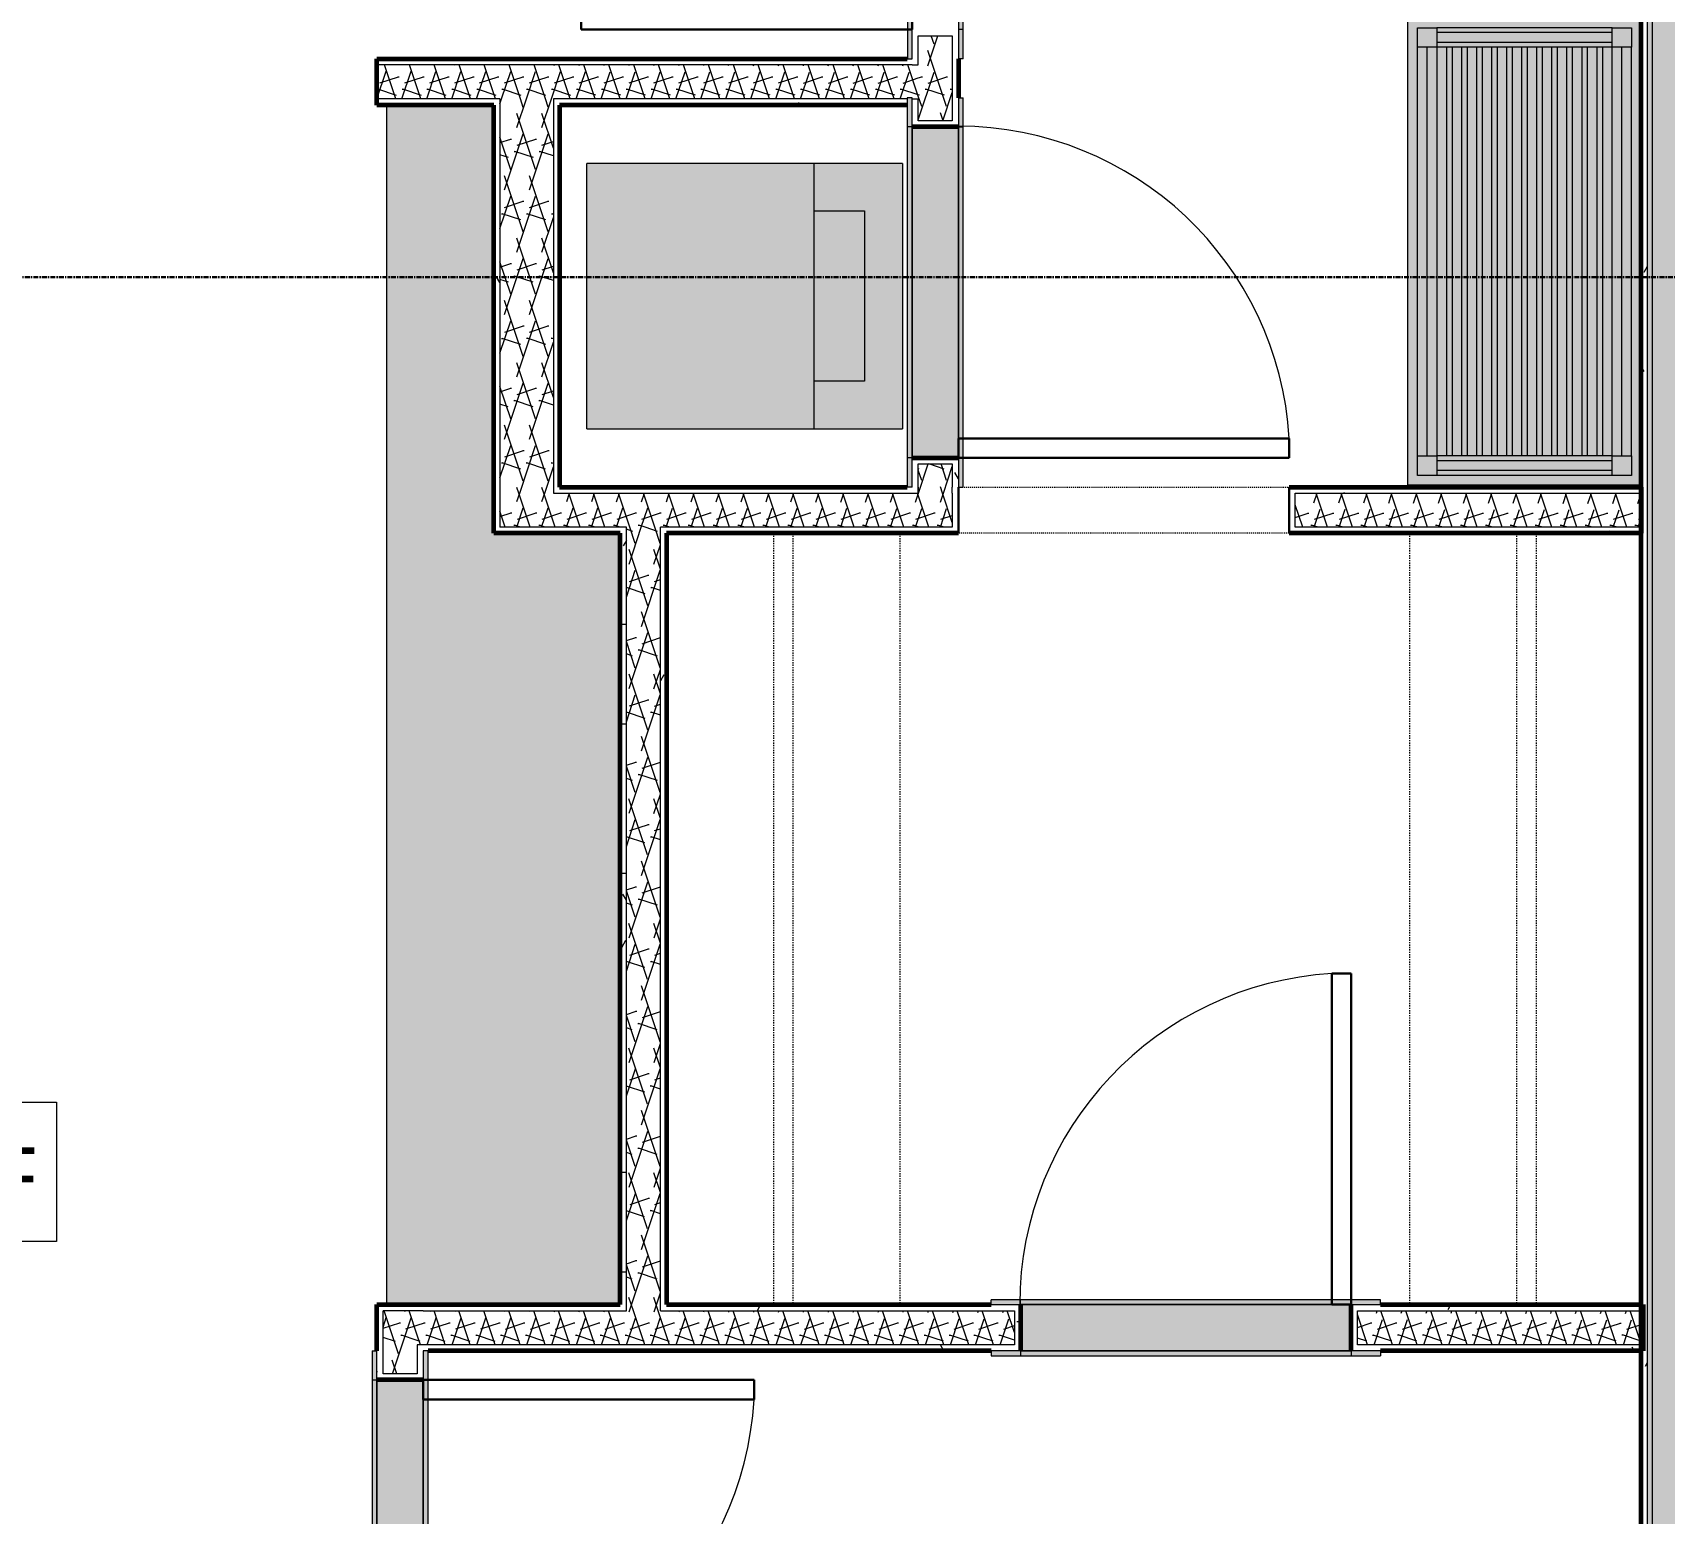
# Model space of a CAD drawing. Header units: inches. Extents: x -4110 to -1807, y 11006 to 12281.
# Drawn here: x -3086.1 to -2918.4, y 11408.2 to 11560.3 of the extents above; entities that cross this region are included whole.
import ezdxf

# ---------------------------------------------------------------- set-up
doc = ezdxf.new("R2010")
doc.units = ezdxf.units.IN
doc.header["$MEASUREMENT"] = 0
for name, pattern in [('Dash', [0.25, 0.125, -0.125]), ('Grid Line 1_2_', [0.875, 0.5, -0.125, 0.125, -0.125]), ('Overhead', [0.15625, 0.09375, -0.0625])]:
    doc.linetypes.add(name, pattern=pattern)
for name, color, linetype, lineweight in [('0-1', 7, 'Continuous', 5), ('0-2', 90, 'Continuous', 18), ('A-AREA-IDEN', 2, 'Continuous', 9), ('A-DETL-MEDM-1', 250, 'Continuous', 30), ('A-DETL-MEDM-2', 33, 'Overhead', 9), ('A-DOOR-1', 7, 'Continuous', 9), ('A-DOOR-2', 250, 'Continuous', 30), ('A-DOOR-FRAM-1', 31, 'Continuous', 18), ('A-DOOR-FRAM-2', 7, 'Continuous', 9), ('A-WALL', 113, 'Continuous', 18), ('A-WALL-1', 8, 'Continuous', 5), ('A-WALL-3', 50, 'Continuous', 60), ('A-WALL-4', 90, 'Continuous', 18), ('A-WALL-PATT-1', 7, 'Continuous', 9), ('A-WALL-PATT-2', 253, 'Continuous', 9), ('A-WALL-PATT-5', 111, 'Continuous', 9), ('I-WALL-4', 2, 'Continuous', 5), ('I-WALL-5', 2, 'Continuous', 60), ('P-SANR-FIXT-1', 55, 'Continuous', 9), ('P-SANR-FIXT-2', 7, 'Continuous', 9), ('Q-CASE-1', 130, 'Continuous', 9), ('Q-CASE-2', 127, 'Continuous', 9), ('Q-CASE-3', 7, 'Continuous', 9), ('Q-CASE-7', 254, 'Continuous', 9), ('Q-CASE-HDLN-1', 7, 'Dash', 9), ('S-GRID-1', 1, 'Grid Line 1_2_', 30)]:
    doc.layers.add(name, color=color, linetype=linetype, lineweight=lineweight)
doc.styles.add('Century Gothic', font='ufonts.com_century-gothic.ttf', dxfattribs={"height": 6})
pattern_1 = [(0, (0, 0), (20.48, 5.12), [0.845, -14.515, 0.845, -14.515, -81.92]), (0, (0, 0), (20.48, 5.12), [-30.72, 0.845, -29.875, 0.845, -14.515, -35.84]), (0, (0, 0), (20.48, 5.12), [-76.8, 0.845, -9.395, 0.845, -24.755]), (120, (7.68, 2.56), (-14.67405, 15.1762003), [0.845, -14.515, 0.845, -14.515, -81.92]), (120, (7.68, 2.56), (-14.67405, 15.1762003), [-30.72, 0.845, -29.875, 0.845, -14.515, -35.84]), (120, (7.68, 2.56), (-14.67405, 15.1762003), [-76.8, 0.845, -9.395, 0.845, -24.755]), (240, (10.24, 12.8), (-5.80595, -20.2962003), [0.845, -14.515, 0.845, -14.515, -81.92]), (240, (10.24, 12.8), (-5.80595, -20.2962003), [-30.72, 0.845, -29.875, 0.845, -14.515, -35.84]), (240, (10.24, 12.8), (-5.80595, -20.2962003), [-76.8, 0.845, -9.395, 0.845, -24.755])]
pattern_2 = [(161.57, (0.32, 0.32), (-2.560496185, -0.000537386), [0, -18.214, 2.022, 0]), (18.43, (-0.32, 0.32), (-2.560496185, 0.000537386), [0, -18.214, 2.022, 0]), (108.43, (0.32, 0.32), (1.27922091, -6.400876726), [6.07, -14.166]), (71.57, (-0.32, 0.32), (1.27922091, 6.400876726), [6.07, -14.166])]

# ---------------------------------------------------------------- blocks, each defined once
blk = doc.blocks.new('SWING - SINGLE - FLUSH - SWING - FLUSH - 2-10 x 6-8 - PRIVACY-3983846-ENLARGED RCP - 2ND FLOOR PLAN - EAST')
at = {"layer": 'A-DOOR-FRAM-1'}
for points in [[(-17.63, 2.38), (-17, 2.38), (-17, 2.88), (-20, 2.88), (-20, 2.38)], [(-17, 2.38), (17, 2.38), (17, 2.88), (-17, 2.88)], [(20, 2.38), (20, 2.88), (17, 2.88), (17, 2.38), (17.62, 2.38)], [(-17.63, -2.87), (-17, -2.87), (-17, -2.37), (-20, -2.37), (-20, -2.87)], [(-17, -2.87), (17, -2.87), (17, -2.37), (-17, -2.37)], [(17, -2.87), (20, -2.87), (20, -2.37), (17, -2.37)]]:
    blk.add_hatch(color=256, dxfattribs=at).paths.add_polyline_path(points, flags=0)
at = {"layer": 'A-DOOR-1'}
blk.add_arc((17, -2.37), 34.07, 180, 266.6343, dxfattribs=at)
at = {"layer": 'A-DOOR-2'}
for p, q in [((15, -2.37), (15, -36.38)), ((17, -2.37), (15, -2.37)), ((17, -2.37), (17, -36.38)), ((17, -36.38), (15, -36.38))]:
    blk.add_line(p, q, dxfattribs=at)
at = {"layer": 'A-DOOR-FRAM-2'}
for p, q in [((-17, 2.88), (-20, 2.88)), ((-20, 2.88), (-20, 2.38)), ((-20, 2.38), (-17, 2.38)), ((17, 2.88), (-17, 2.88)), ((-17, 2.88), (-17, 2.38)), ((-17, 2.38), (17, 2.38)), ((20, 2.88), (17, 2.88)), ((17, 2.88), (17, 2.38)), ((17, 2.38), (20, 2.38)), ((20, 2.88), (20, 2.38)), ((-17, -2.37), (-20, -2.37)), ((-20, -2.87), (-20, -2.37)), ((-20, -2.87), (-17, -2.87)), ((17, -2.37), (-17, -2.37)), ((-17, -2.87), (-17, -2.37)), ((-17, -2.87), (17, -2.87)), ((20, -2.37), (17, -2.37)), ((17, -2.87), (17, -2.37)), ((17, -2.87), (20, -2.87)), ((20, -2.87), (20, -2.37))]:
    blk.add_line(p, q, dxfattribs=at)
blk = doc.blocks.new('OD_CW_Closet - OD_CW_Closet-3890321-ENLARGED RCP - 2ND FLOOR PLAN - EAST')
at = {"layer": 'Q-CASE-HDLN-1'}
for p, q in [((0.74, 13), (79.99, 13)), ((0.74, 11), (79.99, 11)), ((0.74, 0), (79.99, 0))]:
    blk.add_line(p, q, dxfattribs=at)
blk = doc.blocks.new('SWING - SINGLE - FLUSH - SWING - FLUSH - 2-10 x 6-8 - PRIVACY-3983844-ENLARGED RCP - 2ND FLOOR PLAN - EAST')
at = {"layer": 'A-DOOR-FRAM-1'}
for points in [[(-17.63, 2.37), (-17, 2.37), (-17, 2.87), (-20, 2.87), (-20, 2.37)], [(-17, 2.37), (17, 2.37), (17, 2.87), (-17, 2.87)], [(20, 2.37), (20, 2.87), (17, 2.87), (17, 2.37), (18.19, 2.37)], [(-17, -2.88), (-17, -2.38), (-20, -2.38), (-20, -2.88), (-17.63, -2.88)], [(-17, -2.88), (17, -2.88), (17, -2.38), (-17, -2.38)], [(20, -2.88), (20, -2.38), (17, -2.38), (17, -2.88), (18.19, -2.88)]]:
    blk.add_hatch(color=256, dxfattribs=at).paths.add_polyline_path(points, flags=0)
at = {"layer": 'A-DOOR-1'}
blk.add_arc((17, 2.37), 34.07, 93.3657, 180, dxfattribs=at)
at = {"layer": 'A-DOOR-2'}
for p, q in [((15, 2.37), (15, 36.38)), ((17, 36.38), (15, 36.38)), ((17, 2.37), (17, 36.38)), ((17, 2.37), (15, 2.37))]:
    blk.add_line(p, q, dxfattribs=at)
at = {"layer": 'A-DOOR-FRAM-2'}
for p, q in [((-17, 2.87), (-20, 2.87)), ((-20, 2.37), (-20, 2.87)), ((-20, 2.37), (-17, 2.37)), ((17, 2.87), (-17, 2.87)), ((-17, 2.37), (-17, 2.87)), ((-17, 2.37), (17, 2.37)), ((20, 2.87), (17, 2.87)), ((17, 2.37), (17, 2.87)), ((17, 2.37), (20, 2.37)), ((20, 2.37), (20, 2.87)), ((-17, -2.38), (-20, -2.38)), ((-20, -2.38), (-20, -2.88)), ((-20, -2.88), (-17, -2.88)), ((17, -2.38), (-17, -2.38)), ((-17, -2.38), (-17, -2.88)), ((-17, -2.88), (17, -2.88)), ((20, -2.38), (17, -2.38)), ((17, -2.38), (17, -2.88)), ((17, -2.88), (20, -2.88)), ((20, -2.38), (20, -2.88))]:
    blk.add_line(p, q, dxfattribs=at)
blk = doc.blocks.new('Stacked Washer and Dryer - 26_x25_ - Private-1352637-ENLARGED RCP - 2ND FLOOR PLAN - EAST')
at = {"layer": 'P-SANR-FIXT-1'}
blk.add_hatch(color=256, dxfattribs=at).paths.add_polyline_path([(32.44, -13.63), (32.44, 13.62), (0, 13.62), (0, -13.63), (12.4, -13.63)], flags=0)
at = {"layer": 'P-SANR-FIXT-2'}
for p, q in [((32.44, 13.62), (0, 13.62)), ((0, -13.63), (0, 13.62)), ((23.34, 13.62), (23.34, -13.63)), ((32.44, 13.62), (32.44, -13.63)), ((23.34, 8.75), (28.53, 8.75)), ((28.53, 8.75), (28.53, -8.75)), ((28.53, -8.75), (23.34, -8.75)), ((0, -13.63), (32.44, -13.63))]:
    blk.add_line(p, q, dxfattribs=at)
blk = doc.blocks.new('Door-Opening - CLEAR OPENING - 34_ x 80_-3928451-ENLARGED RCP - 2ND FLOOR PLAN - EAST')
at = {"layer": 'A-DETL-MEDM-1'}
for p, q in [((-17.32, -2.38), (-17.32, 2.37)), ((16.68, 2.37), (16.68, -2.38))]:
    blk.add_line(p, q, dxfattribs=at)
at = {"layer": 'A-DETL-MEDM-2'}
for p, q in [((-17.32, 2.37), (16.68, 2.37)), ((16.68, -2.38), (-17.32, -2.38))]:
    blk.add_line(p, q, dxfattribs=at)
blk = doc.blocks.new('Bath Vanity - Bath Vanity 48_-2551079-ENLARGED RCP - 2ND FLOOR PLAN - EAST')
at = {"layer": 'Q-CASE-1'}
h = blk.add_hatch(color=256, dxfattribs=at)
h.paths.add_polyline_path([(-22.26, 0), (-23.26, 0), (-23.26, -24), (24.74, -24), (24.74, 0), (-21.76, 0)], flags=0)
h.paths.add_polyline_path([(-20.76, -1), (23.74, -1), (23.74, -23), (-22.26, -23), (-22.26, -1), (-21.76, -1)], flags=0)
h.paths.add_polyline_path([(-4.94, -2), (-20.26, -2), (-20.26, -3), (21.74, -3), (21.74, -2), (-0.08, -2)], flags=0)
h.paths.add_polyline_path([(-20.26, -4), (-20.26, -4.55), (21.74, -4.55), (21.74, -4), (-4.94, -4)], flags=0)
h.paths.add_polyline_path([(16.06, -5.55), (-20.26, -5.55), (-20.26, -6.09), (21.74, -6.09), (21.74, -5.55)], flags=0)
h.paths.add_polyline_path([(-20.26, -7.09), (-20.26, -7.64), (21.74, -7.64), (21.74, -7.09), (-4.94, -7.09)], flags=0)
h.paths.add_polyline_path([(-0.08, -8.64), (-20.26, -8.64), (-20.26, -9.18), (21.74, -9.18), (21.74, -8.64), (9.66, -8.64)], flags=0)
h.paths.add_polyline_path([(11, -10.18), (-20.26, -10.18), (-20.26, -10.73), (21.74, -10.73), (21.74, -10.18), (12.75, -10.18)], flags=0)
h.paths.add_polyline_path([(-0.08, -11.73), (-20.26, -11.73), (-20.26, -12.27), (21.74, -12.27), (21.74, -11.73), (12.34, -11.73)], flags=0)
h.paths.add_polyline_path([(16.06, -13.27), (-20.26, -13.27), (-20.26, -13.82), (21.74, -13.82), (21.74, -13.27)], flags=0)
h.paths.add_polyline_path([(16.85, -14.82), (-20.26, -14.82), (-20.26, -15.36), (21.74, -15.36), (21.74, -14.82)], flags=0)
h.paths.add_polyline_path([(21.74, -16.36), (-20.26, -16.36), (-20.26, -16.91), (21.74, -16.91)], flags=0)
h.paths.add_polyline_path([(21.74, -17.91), (-20.26, -17.91), (-20.26, -18.45), (21.74, -18.45)], flags=0)
h.paths.add_polyline_path([(21.74, -19.45), (-20.26, -19.45), (-20.26, -20), (21.74, -20)], flags=0)
h.paths.add_polyline_path([(21.74, -21), (-20.26, -21), (-20.26, -22), (21.74, -22)], flags=0)
at = {"layer": 'Q-CASE-2'}
h = blk.add_hatch(color=256, dxfattribs=at)
h.paths.add_polyline_path([(-20.26, -1), (-22.26, -1), (-22.26, -3), (-20.26, -3)], flags=0)
h.paths.add_polyline_path([(22.24, -1), (21.74, -1), (21.74, -3), (23.74, -3), (23.74, -1), (23.24, -1)], flags=0)
h.paths.add_polyline_path([(-22.26, -21), (-22.26, -23), (-20.26, -23), (-20.26, -21), (-21.76, -21)], flags=0)
h.paths.add_polyline_path([(21.74, -21), (21.74, -23), (23.74, -23), (23.74, -21), (22.24, -21)], flags=0)
for points in [[(-0.08, -1), (-20.26, -1), (-20.26, -2), (21.74, -2), (21.74, -1), (3.03, -1)], [(-22.26, -3), (-22.26, -21), (-21.76, -21), (-21.76, -3)], [(-20.76, -3), (-21.76, -3), (-21.76, -21), (-20.76, -21), (-20.76, -4)], [(-20.76, -3), (-20.76, -21), (-20.26, -21), (-20.26, -3)], [(-0.08, -3), (-20.26, -3), (-20.26, -4), (21.74, -4), (21.74, -3), (4.76, -3)], [(22.24, -3), (21.74, -3), (21.74, -21), (22.24, -21), (22.24, -4)], [(23.24, -3), (22.24, -3), (22.24, -21), (23.24, -21), (23.24, -4)], [(23.24, -3), (23.24, -21), (23.74, -21), (23.74, -3)], [(-0.08, -4.55), (-20.26, -4.55), (-20.26, -5.55), (21.74, -5.55), (21.74, -4.55), (6.11, -4.55)], [(-0.08, -6.09), (-20.26, -6.09), (-20.26, -7.09), (21.74, -7.09), (21.74, -6.09), (7.45, -6.09)], [(8.79, -7.64), (-20.26, -7.64), (-20.26, -8.64), (21.74, -8.64), (21.74, -7.64), (10.51, -7.64)], [(-0.08, -9.18), (-20.26, -9.18), (-20.26, -10.18), (21.74, -10.18), (21.74, -9.18), (10.13, -9.18)], [(11.47, -10.73), (-20.26, -10.73), (-20.26, -11.73), (21.74, -11.73), (21.74, -10.73), (13.24, -10.73)], [(12.81, -12.27), (-20.26, -12.27), (-20.26, -13.27), (21.74, -13.27), (21.74, -12.27), (14.6, -12.27)], [(16.06, -13.82), (-20.26, -13.82), (-20.26, -14.82), (21.74, -14.82), (21.74, -13.82)], [(-0.08, -15.36), (-20.26, -15.36), (-20.26, -16.36), (21.74, -16.36), (21.74, -15.36), (15.5, -15.36)], [(16.84, -16.91), (-20.26, -16.91), (-20.26, -17.91), (21.74, -17.91), (21.74, -16.91), (18.7, -16.91)], [(18.18, -18.45), (-20.26, -18.45), (-20.26, -19.45), (21.74, -19.45), (21.74, -18.45), (20.06, -18.45)], [(21.42, -20), (-20.26, -20), (-20.26, -21), (21.74, -21), (21.74, -20)], [(21.74, -22), (-20.26, -22), (-20.26, -23), (21.74, -23), (21.74, -22.56)]]:
    blk.add_hatch(color=256, dxfattribs=at).paths.add_polyline_path(points, flags=0)
at = {"layer": 'Q-CASE-3'}
for p, q in [((-23.26, -24), (-23.26, 0)), ((24.74, 0), (24.74, -24)), ((-22.26, -3), (-22.26, -1)), ((-22.26, -1), (-20.26, -1)), ((21.74, -1), (-20.26, -1)), ((-20.26, -1), (-20.26, -3)), ((21.74, -3), (21.74, -1)), ((21.74, -1), (23.74, -1)), ((23.74, -1), (23.74, -3)), ((-22.26, -3), (-22.26, -21)), ((-20.26, -3), (-22.26, -3)), ((-21.76, -3), (-21.76, -21)), ((-20.76, -3), (-20.76, -21)), ((21.74, -2), (-20.26, -2)), ((21.74, -3), (-20.26, -3)), ((-20.26, -3), (-20.26, -21)), ((21.74, -3), (21.74, -21)), ((23.74, -3), (21.74, -3)), ((22.24, -3), (22.24, -21)), ((23.24, -3), (23.24, -21)), ((23.74, -3), (23.74, -21)), ((-20.26, -4), (21.74, -4)), ((21.74, -4.55), (-20.26, -4.55)), ((-20.26, -5.55), (21.74, -5.55)), ((21.74, -6.09), (-20.26, -6.09)), ((-20.26, -7.09), (21.74, -7.09)), ((21.74, -7.64), (-20.26, -7.64)), ((-20.26, -8.64), (21.74, -8.64)), ((21.74, -9.18), (-20.26, -9.18)), ((-20.26, -10.18), (21.74, -10.18)), ((21.74, -10.73), (-20.26, -10.73)), ((-20.26, -11.73), (21.74, -11.73)), ((21.74, -12.27), (-20.26, -12.27)), ((-20.26, -13.27), (21.74, -13.27)), ((21.74, -13.82), (-20.26, -13.82)), ((-20.26, -14.82), (21.74, -14.82)), ((21.74, -15.36), (-20.26, -15.36)), ((-20.26, -16.36), (21.74, -16.36)), ((21.74, -16.91), (-20.26, -16.91)), ((-20.26, -17.91), (21.74, -17.91)), ((21.74, -18.45), (-20.26, -18.45)), ((-20.26, -19.45), (21.74, -19.45)), ((21.74, -20), (-20.26, -20)), ((-22.26, -23), (-22.26, -21)), ((-22.26, -21), (-20.26, -21)), ((-20.26, -21), (21.74, -21)), ((-20.26, -21), (-20.26, -23)), ((21.74, -23), (21.74, -21)), ((21.74, -21), (23.74, -21)), ((23.74, -21), (23.74, -23)), ((-20.26, -23), (-22.26, -23)), ((21.74, -22), (-20.26, -22)), ((21.74, -23), (-20.26, -23)), ((23.74, -23), (21.74, -23)), ((24.74, -24), (-23.26, -24))]:
    blk.add_line(p, q, dxfattribs=at)
blk = doc.blocks.new('SWING - SINGLE - FLUSH - SWING - FLUSH - 2-10 x 6-8 - PASSAGE-3983858-ENLARGED RCP - 2ND FLOOR PLAN - EAST')
at = {"layer": 'A-DOOR-FRAM-1'}
for points in [[(-17, 2.87), (-20, 2.87), (-20, 2.37), (-17, 2.37)], [(17, 2.87), (-17, 2.87), (-17, 2.37), (17, 2.37)], [(20, 2.87), (17, 2.87), (17, 2.37), (20, 2.37)], [(-17, -2.38), (-20, -2.38), (-20, -2.88), (-17, -2.88)], [(17, -2.38), (-17, -2.38), (-17, -2.88), (17, -2.88)], [(20, -2.88), (20, -2.38), (17, -2.38), (17, -2.88), (19.5, -2.88)]]:
    blk.add_hatch(color=256, dxfattribs=at).paths.add_polyline_path(points, flags=0)
at = {"layer": 'A-DOOR-1'}
blk.add_arc((17, 2.37), 34.07, 93.3657, 180, dxfattribs=at)
at = {"layer": 'A-DOOR-2'}
for p, q in [((15, 2.37), (15, 36.38)), ((17, 36.38), (15, 36.38)), ((17, 2.37), (17, 36.38)), ((17, 2.37), (15, 2.37))]:
    blk.add_line(p, q, dxfattribs=at)
at = {"layer": 'A-DOOR-FRAM-2'}
for p, q in [((-17, 2.87), (-20, 2.87)), ((-20, 2.37), (-20, 2.87)), ((-20, 2.37), (-17, 2.37)), ((17, 2.87), (-17, 2.87)), ((-17, 2.37), (-17, 2.87)), ((-17, 2.37), (17, 2.37)), ((20, 2.87), (17, 2.87)), ((17, 2.37), (17, 2.87)), ((17, 2.37), (20, 2.37)), ((20, 2.37), (20, 2.87)), ((-17, -2.38), (-20, -2.38)), ((-20, -2.38), (-20, -2.88)), ((-20, -2.88), (-17, -2.88)), ((17, -2.38), (-17, -2.38)), ((-17, -2.38), (-17, -2.88)), ((-17, -2.88), (17, -2.88)), ((20, -2.38), (17, -2.38)), ((17, -2.38), (17, -2.88)), ((17, -2.88), (20, -2.88)), ((20, -2.38), (20, -2.88))]:
    blk.add_line(p, q, dxfattribs=at)
blk = doc.blocks.new('OD_CW_Closet - OD_CW_Closet-3890322-ENLARGED RCP - 2ND FLOOR PLAN - EAST')
at = {"layer": 'Q-CASE-HDLN-1'}
for p, q in [((0.74, 0), (79.99, 0)), ((0.74, -11), (79.99, -11)), ((0.74, -13), (79.99, -13))]:
    blk.add_line(p, q, dxfattribs=at)
blk = doc.blocks.new('Casework 13 - Casework 1-3925060-ENLARGED RCP - 2ND FLOOR PLAN - EAST')
at = {"layer": 'Q-CASE-7'}
blk.add_hatch(color=256, dxfattribs=at).paths.add_polyline_path([(-3046.57, 11429.61), (-3025.7, 11429.61), (-3025.7, 11508.86), (-3038.7, 11508.86), (-3038.7, 11552.86), (-3049.7, 11552.86), (-3049.7, 11429.61)], flags=0)
at = {"layer": 'Q-CASE-3'}
blk.add_line((-3049.7, 11429.61), (-3049.7, 11552.86), dxfattribs=at)
blk = doc.blocks.new('CTR - 1st Phase - Unit Layouts_rvt-1-ENLARGED RCP - 2ND FLOOR PLAN - EAST')
at = {"layer": 'A-WALL-1'}
for points in [[(-2995.07, 11516.61), (-2990.95, 11516.61), (-2990.95, 11550.61), (-2995.7, 11550.61), (-2995.7, 11516.61)], [(-2984.57, 11424.86), (-2950.57, 11424.86), (-2950.57, 11429.61), (-2984.57, 11429.61), (-2984.57, 11425.48)], [(-3050.7, 11387.86), (-3045.95, 11387.86), (-3045.95, 11421.86), (-3050.7, 11421.86), (-3050.7, 11410.98)]]:
    blk.add_hatch(color=256, dxfattribs=at).paths.add_polyline_path(points, flags=0)
at = {"layer": 'A-WALL-PATT-1'}
h = blk.add_hatch(dxfattribs=at)
h.set_pattern_fill('FP_1', color=256, style=0, pattern_type=2)
h.set_pattern_definition(pattern_1)
h.paths.add_polyline_path([(-2995.07, 11513.61), (-2995.07, 11515.98), (-2993.32, 11515.98), (-2993.32, 11516.61), (-2995.7, 11516.61), (-2995.7, 11513.61)], flags=0)
h.paths.add_polyline_path([(-2995.7, 11550.61), (-2993.32, 11550.61), (-2993.32, 11551.23), (-2995.07, 11551.23), (-2995.07, 11553.48), (-2995.7, 11553.48), (-2995.7, 11551.23)], flags=0)
h.paths.add_polyline_path([(-2995.7, 11556.98), (-2995.07, 11556.98), (-2995.07, 11559.98), (-2993.32, 11559.98), (-2993.32, 11560.61), (-2995.7, 11560.61), (-2995.7, 11557.61)], flags=0)
h.paths.add_polyline_path([(-2995.7, 11594.61), (-2993.32, 11594.61), (-2993.32, 11595.23), (-2995.07, 11595.23), (-2995.07, 11606.48), (-2995.7, 11606.48), (-2995.7, 11595.23)], flags=0)
h.paths.add_polyline_path([(-2995.07, 11609.98), (-2995.09, 11640.61), (-2995.7, 11640.61), (-2995.7, 11609.98)], flags=0)
h = blk.add_hatch(dxfattribs=at)
h.set_pattern_fill('FP_1', color=256, style=0, pattern_type=2)
h.set_pattern_definition(pattern_1)
h.paths.add_polyline_path([(-2990.95, 11513.61), (-2990.95, 11516.61), (-2993.32, 11516.61), (-2993.32, 11515.98), (-2991.57, 11515.98), (-2991.57, 11513.61)], flags=0)
h.paths.add_polyline_path([(-2991.57, 11550.61), (-2990.95, 11550.61), (-2990.95, 11560.61), (-2993.32, 11560.61), (-2993.32, 11559.98), (-2991.57, 11559.98), (-2991.57, 11551.23), (-2993.32, 11551.23), (-2993.32, 11550.61), (-2992.84, 11550.61)], flags=0)
h.paths.add_polyline_path([(-2993.23, 11594.61), (-2990.95, 11594.61), (-2990.96, 11640.61), (-2991.57, 11640.61), (-2991.57, 11595.23), (-2993.32, 11595.23), (-2993.32, 11594.61)], flags=0)
h = blk.add_hatch(dxfattribs=at)
h.set_pattern_fill('FP_1', color=256, style=0, pattern_type=2)
h.set_pattern_definition(pattern_1)
h.paths.add_polyline_path([(-3022.64, 11552.86), (-2996.2, 11552.86), (-2996.2, 11553.48), (-3032.57, 11553.48), (-3032.57, 11552.86), (-3029.14, 11552.86)], flags=0)
h.paths.add_polyline_path([(-3038.07, 11552.86), (-3038.07, 11553.48), (-3050.7, 11553.48), (-3050.7, 11552.86), (-3038.7, 11552.86)], flags=0)
h = blk.add_hatch(dxfattribs=at)
h.set_pattern_fill('FP_1', color=256, style=0, pattern_type=2)
h.set_pattern_definition(pattern_1)
h.paths.add_polyline_path([(-3038.07, 11509.48), (-3038.07, 11552.86), (-3038.7, 11552.86), (-3038.7, 11509.48)], flags=0)
h = blk.add_hatch(dxfattribs=at)
h.set_pattern_fill('FP_1', color=256, style=0, pattern_type=2)
h.set_pattern_definition(pattern_1)
h.paths.add_polyline_path([(-3031.95, 11513.61), (-3031.95, 11552.86), (-3032.57, 11552.86), (-3032.57, 11513.61)], flags=0)
h = blk.add_hatch(dxfattribs=at)
h.set_pattern_fill('FP_1', color=256, style=0, pattern_type=2)
h.set_pattern_definition(pattern_1)
h.paths.add_polyline_path([(-2956.32, 11511.23), (-2956.32, 11512.98), (-2920.76, 11512.98), (-2920.76, 11513.61), (-2956.95, 11513.61), (-2956.95, 11511.23)], flags=0)
h.paths.add_polyline_path([(-2990.95, 11511.23), (-2990.95, 11513.61), (-2991.57, 11513.61), (-2991.57, 11511.23)], flags=0)
h.paths.add_polyline_path([(-3025.26, 11512.98), (-2995.07, 11512.98), (-2995.07, 11513.61), (-3032.57, 11513.61), (-3032.57, 11512.98), (-3025.7, 11512.98)], flags=0)
h = blk.add_hatch(dxfattribs=at)
h.set_pattern_fill('FP_1', color=256, style=0, pattern_type=2)
h.set_pattern_definition(pattern_1)
h.paths.add_polyline_path([(-2920.76, 11508.86), (-2920.76, 11509.48), (-2956.32, 11509.48), (-2956.32, 11511.23), (-2956.95, 11511.23), (-2956.95, 11508.86), (-2944.76, 11508.86)], flags=0)
h.paths.add_polyline_path([(-2991.57, 11508.86), (-2990.95, 11508.86), (-2990.95, 11511.23), (-2991.57, 11511.23), (-2991.57, 11509.48), (-3021.57, 11509.48), (-3021.57, 11508.86), (-2995.07, 11508.86)], flags=0)
h.paths.add_polyline_path([(-3025.07, 11508.86), (-3025.1, 11509.48), (-3038.7, 11509.48), (-3038.7, 11508.86), (-3025.7, 11508.86)], flags=0)
h = blk.add_hatch(dxfattribs=at)
h.set_pattern_fill('FP_1', color=256, style=0, pattern_type=2)
h.set_pattern_definition(pattern_1)
h.paths.add_polyline_path([(-3025.07, 11429.61), (-3025.07, 11508.86), (-3025.7, 11508.86), (-3025.7, 11429.61)], flags=0)
h = blk.add_hatch(dxfattribs=at)
h.set_pattern_fill('FP_1', color=256, style=0, pattern_type=2)
h.set_pattern_definition(pattern_1)
h.paths.add_polyline_path([(-3021.57, 11429.61), (-3020.95, 11429.61), (-3020.95, 11508.86), (-3021.57, 11508.86), (-3021.57, 11448.83)], flags=0)
h = blk.add_hatch(dxfattribs=at)
h.set_pattern_fill('FP_1', color=256, style=0, pattern_type=2)
h.set_pattern_definition(pattern_1)
h.paths.add_polyline_path([(-3050.7, 11281.26), (-3050.07, 11281.26), (-3050.07, 11387.23), (-3048.32, 11387.23), (-3048.32, 11387.86), (-3050.7, 11387.86), (-3050.7, 11297.44)], flags=0)
h.paths.add_polyline_path([(-3048.69, 11421.86), (-3048.32, 11421.86), (-3048.32, 11422.48), (-3050.07, 11422.48), (-3050.07, 11429.61), (-3050.7, 11429.61), (-3050.7, 11421.86), (-3049.7, 11421.86)], flags=0)
h = blk.add_hatch(dxfattribs=at)
h.set_pattern_fill('FP_1', color=256, style=0, pattern_type=2)
h.set_pattern_definition(pattern_1)
h.paths.add_polyline_path([(-2949.94, 11427.23), (-2949.94, 11428.98), (-2920.76, 11428.98), (-2920.76, 11429.61), (-2950.57, 11429.61), (-2950.57, 11427.23)], flags=0)
h.paths.add_polyline_path([(-2984.57, 11427.23), (-2984.57, 11429.61), (-3021.57, 11429.61), (-3021.57, 11428.98), (-2985.19, 11428.98), (-2985.19, 11427.23)], flags=0)
h.paths.add_polyline_path([(-3025.7, 11428.98), (-3025.07, 11428.98), (-3025.07, 11429.61), (-3050.07, 11429.61), (-3050.07, 11428.98), (-3038.7, 11428.98)], flags=0)
h = blk.add_hatch(dxfattribs=at)
h.set_pattern_fill('FP_1', color=256, style=0, pattern_type=2)
h.set_pattern_definition(pattern_1)
h.paths.add_polyline_path([(-2947.57, 11424.86), (-2920.76, 11424.86), (-2920.76, 11425.48), (-2949.94, 11425.48), (-2949.94, 11427.23), (-2950.57, 11427.23), (-2950.57, 11424.86), (-2949.37, 11424.86)], flags=0)
h.paths.add_polyline_path([(-2987.57, 11424.86), (-2984.57, 11424.86), (-2984.57, 11427.23), (-2985.19, 11427.23), (-2985.19, 11425.48), (-3045.95, 11425.48), (-3045.95, 11424.86), (-3016.73, 11424.86)], flags=0)
h = blk.add_hatch(dxfattribs=at)
h.set_pattern_fill('FP_1', color=256, style=0, pattern_type=2)
h.set_pattern_definition(pattern_1)
h.paths.add_polyline_path([(-3045.95, 11281.26), (-3045.97, 11285.25), (-3046.57, 11285.39), (-3046.57, 11281.26)], flags=0)
h.paths.add_polyline_path([(-3045.95, 11285.39), (-3045.95, 11387.86), (-3048.32, 11387.86), (-3048.32, 11387.23), (-3046.57, 11387.23), (-3046.57, 11285.39), (-3045.97, 11285.39)], flags=0)
h.paths.add_polyline_path([(-3046.74, 11421.86), (-3045.95, 11421.86), (-3045.95, 11425.48), (-3046.57, 11425.48), (-3046.57, 11422.48), (-3048.32, 11422.48), (-3048.32, 11421.86)], flags=0)
at = {"layer": 'A-WALL-PATT-2'}
h = blk.add_hatch(dxfattribs=at)
h.set_pattern_fill('FP_2', color=256, style=0, pattern_type=2)
h.set_pattern_definition(pattern_2)
h.paths.add_polyline_path([(-2995.07, 11512.98), (-2991.57, 11512.98), (-2991.57, 11515.98), (-2995.07, 11515.98), (-2995.07, 11513.61)], flags=0)
h.paths.add_polyline_path([(-2993.32, 11551.23), (-2991.57, 11551.23), (-2991.57, 11559.98), (-2995.07, 11559.98), (-2995.07, 11551.23)], flags=0)
h.paths.add_polyline_path([(-2993.32, 11595.23), (-2991.57, 11595.23), (-2991.57, 11641.23), (-2993.32, 11641.23), (-2993.36, 11640.61), (-2995.07, 11640.61), (-2995.07, 11595.23)], flags=0)
h = blk.add_hatch(dxfattribs=at)
h.set_pattern_fill('FP_2', color=256, style=0, pattern_type=2)
h.set_pattern_definition(pattern_2)
h.paths.add_polyline_path([(-3038.7, 11553.48), (-2996.2, 11553.48), (-2996.2, 11553.61), (-2995.7, 11553.61), (-2995.7, 11553.48), (-2995.07, 11553.5), (-2995.07, 11556.98), (-3050.7, 11556.98), (-3050.7, 11553.48), (-3049.7, 11553.48)], flags=0)
h = blk.add_hatch(dxfattribs=at)
h.set_pattern_fill('FP_2', color=256, style=0, pattern_type=2)
h.set_pattern_definition(pattern_2)
h.paths.add_polyline_path([(-3038.07, 11512.98), (-3032.57, 11512.98), (-3032.57, 11553.48), (-3038.07, 11553.48), (-3038.07, 11513.61)], flags=0)
h = blk.add_hatch(dxfattribs=at)
h.set_pattern_fill('FP_2', color=256, style=0, pattern_type=2)
h.set_pattern_definition(pattern_2)
h.paths.add_polyline_path([(-2949.37, 11509.48), (-2920.76, 11509.48), (-2920.76, 11512.98), (-2956.32, 11512.98), (-2956.32, 11509.48)], flags=0)
h.paths.add_polyline_path([(-2991.57, 11509.48), (-2991.57, 11512.98), (-3038.07, 11512.98), (-3038.07, 11509.48), (-2995.07, 11509.48)], flags=0)
h = blk.add_hatch(dxfattribs=at)
h.set_pattern_fill('FP_2', color=256, style=0, pattern_type=2)
h.set_pattern_definition(pattern_2)
h.paths.add_polyline_path([(-3021.57, 11428.98), (-3021.57, 11509.48), (-3025.07, 11509.48), (-3025.07, 11428.98)], flags=0)
h = blk.add_hatch(dxfattribs=at)
h.set_pattern_fill('FP_2', color=256, style=0, pattern_type=2)
h.set_pattern_definition(pattern_2)
h.paths.add_polyline_path([(-3048.32, 11281.26), (-3046.57, 11281.26), (-3046.57, 11387.23), (-3050.07, 11387.23), (-3050.07, 11281.26)], flags=0)
h.paths.add_polyline_path([(-3050.07, 11422.48), (-3046.57, 11422.48), (-3046.57, 11428.98), (-3050.07, 11428.98)], flags=0)
h = blk.add_hatch(dxfattribs=at)
h.set_pattern_fill('FP_2', color=256, style=0, pattern_type=2)
h.set_pattern_definition(pattern_2)
h.paths.add_polyline_path([(-2949.37, 11425.48), (-2920.76, 11425.48), (-2920.76, 11428.98), (-2949.94, 11428.98), (-2949.94, 11425.48)], flags=0)
h.paths.add_polyline_path([(-3021.57, 11425.48), (-2985.19, 11425.48), (-2985.19, 11428.98), (-3046.57, 11428.97), (-3046.57, 11425.48), (-3025.07, 11425.48)], flags=0)
at = {"layer": 'A-WALL-3'}
for p, q in [((-3050.7, 11557.61), (-2996.2, 11557.61)), ((-3050.7, 11552.86), (-3050.7, 11557.61)), ((-2990.95, 11557.61), (-2990.95, 11553.61)), ((-3038.7, 11552.86), (-3050.7, 11552.86)), ((-3038.7, 11513.61), (-3038.7, 11552.86)), ((-2996.2, 11552.86), (-3031.95, 11552.86)), ((-3031.95, 11552.86), (-3031.95, 11513.61)), ((-2990.95, 11550.61), (-2995.7, 11550.61)), ((-2995.7, 11516.61), (-2990.95, 11516.61)), ((-3038.7, 11509.48), (-3038.7, 11513.61)), ((-3031.95, 11513.61), (-2996.2, 11513.61)), ((-2956.95, 11513.61), (-2920.76, 11513.61)), ((-2920.76, 11513.61), (-2920.76, 11508.86)), ((-3038.7, 11508.86), (-3038.7, 11509.48)), ((-3025.7, 11508.86), (-3038.7, 11508.86)), ((-3025.7, 11429.61), (-3025.7, 11508.86)), ((-2990.95, 11508.86), (-3020.95, 11508.86)), ((-3020.95, 11508.86), (-3020.95, 11429.61)), ((-2920.76, 11508.86), (-2956.95, 11508.86)), ((-3050.7, 11424.86), (-3050.7, 11429.61)), ((-3050.7, 11429.61), (-3050.07, 11429.61)), ((-3050.07, 11429.61), (-3045.95, 11429.61)), ((-3045.95, 11429.61), (-3025.7, 11429.61)), ((-3020.95, 11429.61), (-2987.57, 11429.61)), ((-2984.57, 11429.61), (-2984.57, 11424.86)), ((-2950.57, 11424.86), (-2950.57, 11429.61)), ((-2947.57, 11429.61), (-2920.57, 11429.61)), ((-2920.57, 11429.61), (-2920.57, 11424.86)), ((-2987.57, 11424.86), (-3045.45, 11424.86)), ((-2920.57, 11424.86), (-2947.57, 11424.86)), ((-3045.95, 11421.86), (-3050.7, 11421.86))]:
    blk.add_line(p, q, dxfattribs=at)
at = {"layer": 'A-WALL-4'}
for p, q in [((-2995.07, 11559.98), (-2993.32, 11559.98)), ((-2995.07, 11556.98), (-2995.07, 11559.98)), ((-2993.32, 11559.98), (-2991.57, 11559.98)), ((-2991.57, 11559.98), (-2991.57, 11551.23)), ((-2995.7, 11556.98), (-3050.7, 11556.98)), ((-2995.7, 11556.98), (-2995.07, 11556.98)), ((-3038.07, 11553.48), (-3050.7, 11553.48)), ((-3038.07, 11553.48), (-3038.07, 11552.86)), ((-2996.2, 11553.48), (-3032.57, 11553.48)), ((-3032.57, 11553.48), (-3032.57, 11552.86)), ((-2995.7, 11553.48), (-2995.07, 11553.48)), ((-2995.07, 11551.23), (-2995.07, 11553.48)), ((-3038.07, 11552.86), (-3038.07, 11513.61)), ((-3032.57, 11552.86), (-3032.57, 11513.61)), ((-2995.7, 11550.61), (-2995.7, 11516.61)), ((-2993.32, 11551.23), (-2995.07, 11551.23)), ((-2991.57, 11551.23), (-2993.32, 11551.23)), ((-2990.95, 11516.61), (-2990.95, 11550.61)), ((-2995.07, 11513.61), (-2995.07, 11515.98)), ((-2995.07, 11515.98), (-2993.32, 11515.98)), ((-2993.32, 11515.98), (-2991.57, 11515.98)), ((-2991.57, 11515.98), (-2991.57, 11513.61)), ((-3038.07, 11513.61), (-3038.07, 11512.98)), ((-3038.07, 11512.98), (-3038.07, 11509.48)), ((-3032.57, 11513.61), (-3032.57, 11512.98)), ((-3032.57, 11512.98), (-2995.07, 11512.98)), ((-2995.07, 11512.98), (-2995.07, 11513.61)), ((-2995.07, 11513.61), (-2995.07, 11512.98)), ((-2991.57, 11512.98), (-2991.57, 11513.61)), ((-2991.57, 11512.98), (-2991.57, 11513.61)), ((-2991.57, 11512.98), (-2991.57, 11511.23)), ((-2956.32, 11511.23), (-2956.32, 11512.98)), ((-2956.32, 11512.98), (-2920.76, 11512.98)), ((-2991.57, 11511.23), (-2991.57, 11509.48)), ((-2956.32, 11509.48), (-2956.32, 11511.23)), ((-3025.07, 11509.48), (-3038.07, 11509.48)), ((-3025.07, 11508.86), (-3025.07, 11509.48)), ((-3025.07, 11429.61), (-3025.07, 11508.86)), ((-2991.57, 11509.48), (-3021.57, 11509.48)), ((-3021.57, 11508.86), (-3021.57, 11509.48)), ((-3021.57, 11429.61), (-3021.57, 11508.86)), ((-2920.76, 11509.48), (-2956.32, 11509.48)), ((-3025.07, 11428.98), (-3025.07, 11429.61)), ((-3021.57, 11428.98), (-3021.57, 11429.61)), ((-2950.57, 11429.61), (-2984.57, 11429.61)), ((-3050.07, 11422.48), (-3050.07, 11428.98)), ((-3046.57, 11428.98), (-3050.07, 11428.98)), ((-3045.95, 11428.98), (-3046.57, 11428.98)), ((-3045.95, 11428.98), (-3025.07, 11428.98)), ((-3021.57, 11428.98), (-2985.19, 11428.98)), ((-2985.19, 11428.98), (-2985.19, 11427.23)), ((-2949.94, 11427.23), (-2949.94, 11428.98)), ((-2949.94, 11428.98), (-2920.57, 11428.98)), ((-2985.19, 11427.23), (-2985.19, 11425.48)), ((-2949.94, 11425.48), (-2949.94, 11427.23)), ((-3046.57, 11425.48), (-3046.57, 11422.48)), ((-3045.95, 11425.48), (-3046.57, 11425.48)), ((-2985.19, 11425.48), (-3045.95, 11425.48)), ((-2984.57, 11424.86), (-2950.57, 11424.86)), ((-2920.57, 11425.48), (-2949.94, 11425.48)), ((-3048.32, 11422.48), (-3050.07, 11422.48)), ((-3046.57, 11422.48), (-3048.32, 11422.48)), ((-3050.7, 11421.86), (-3050.7, 11387.86)), ((-3045.95, 11387.86), (-3045.95, 11421.86))]:
    blk.add_line(p, q, dxfattribs=at)
at = {"layer": '0-2'}
for name, p, rotation in [('SWING - SINGLE - FLUSH - SWING - FLUSH - 2-10 x 6-8 - PRIVACY-3983846-ENLARGED RCP - 2ND FLOOR PLAN - EAST', (-2993.32, 11577.61), 270.000000000013), ('Bath Vanity - Bath Vanity 48_-2551079-ENLARGED RCP - 2ND FLOOR PLAN - EAST', (-2920.76, 11538.54), 269.9999999998872), ('SWING - SINGLE - FLUSH - SWING - FLUSH - 2-10 x 6-8 - PASSAGE-3983858-ENLARGED RCP - 2ND FLOOR PLAN - EAST', (-2993.32, 11533.61), 270.000000000013), ('Door-Opening - CLEAR OPENING - 34_ x 80_-3928451-ENLARGED RCP - 2ND FLOOR PLAN - EAST', (-2974.27, 11511.23), 180), ('OD_CW_Closet - OD_CW_Closet-3890322-ENLARGED RCP - 2ND FLOOR PLAN - EAST', (-2996.95, 11509.6), 269.9999999999788), ('OD_CW_Closet - OD_CW_Closet-3890321-ENLARGED RCP - 2ND FLOOR PLAN - EAST', (-2944.57, 11509.6), 270.0000000000189), ('SWING - SINGLE - FLUSH - SWING - FLUSH - 2-10 x 6-8 - PRIVACY-3983846-ENLARGED RCP - 2ND FLOOR PLAN - EAST', (-3048.32, 11404.86), 89.9999999999509)]:
    blk.add_blockref(name, p, dxfattribs=dict(at, rotation=rotation))
for name, p in [('Casework 13 - Casework 1-3925060-ENLARGED RCP - 2ND FLOOR PLAN - EAST', (0, 0)), ('Stacked Washer and Dryer - 26_x25_ - Private-1352637-ENLARGED RCP - 2ND FLOOR PLAN - EAST', (-3029.14, 11533.23)), ('SWING - SINGLE - FLUSH - SWING - FLUSH - 2-10 x 6-8 - PRIVACY-3983844-ENLARGED RCP - 2ND FLOOR PLAN - EAST', (-2967.57, 11427.23))]:
    blk.add_blockref(name, p, dxfattribs=at)
blk = doc.blocks.new('CTR - 1st Phase - Structure_rvt-1-ENLARGED RCP - 2ND FLOOR PLAN - EAST')
at = {"layer": 'S-GRID-1'}
blk.add_line((-1807.14, 11535.19), (-4076.95, 11535.19), dxfattribs=at)

msp = doc.modelspace()

# ---------------------------------------------------------------- hatches: boundary and pattern name
at = {"layer": 'A-WALL-PATT-5'}
h = msp.add_hatch(dxfattribs=at)
h.set_pattern_fill('FP_1', color=256, style=0, pattern_type=2)
h.set_pattern_definition(pattern_1)
h.paths.add_polyline_path([(-2920.14, 11255.64), (-2920.14, 11640.61), (-2920.76, 11640.61), (-2920.76, 11589.87), (-2920.14, 11589.87), (-2920.14, 11569.91), (-2920.76, 11569.91), (-2920.76, 11255.64)], flags=0)
h = msp.add_hatch(dxfattribs=at)
h.set_pattern_fill('FP_2', color=256, style=0, pattern_type=2)
h.set_pattern_definition(pattern_2)
h.paths.add_polyline_path([(-2914.14, 11255.64), (-2914.14, 11641.24), (-2919.64, 11641.22), (-2919.64, 11255.64)], flags=0)
at = {"layer": 'I-WALL-4'}
msp.add_hatch(color=256, dxfattribs=at).paths.add_polyline_path([(-2919.64, 11255.64), (-2919.64, 11641.24), (-2920.14, 11641.24), (-2920.14, 11255.64)], flags=0)

# ---------------------------------------------------------------- linework, layer by layer
at = {"layer": 'A-AREA-IDEN', "flags": 128}
msp.add_lwpolyline([(-3133.99, 11450.41), (-3083.65, 11450.41), (-3083.65, 11436.08), (-3133.99, 11436.08)], close=True, dxfattribs=at)
at = {"layer": 'A-WALL'}
for p, q in [((-2920.14, 11641.24), (-2920.14, 11255.64)), ((-2919.64, 11641.24), (-2919.64, 11255.64))]:
    msp.add_line(p, q, dxfattribs=at)
at = {"layer": 'I-WALL-5'}
msp.add_line((-2920.76, 11255.64), (-2920.76, 11569.91), dxfattribs=at)

# ---------------------------------------------------------------- block references
at = {"layer": '0-1'}
for name in ['CTR - 1st Phase - Structure_rvt-1-ENLARGED RCP - 2ND FLOOR PLAN - EAST', 'CTR - 1st Phase - Unit Layouts_rvt-1-ENLARGED RCP - 2ND FLOOR PLAN - EAST']:
    msp.add_blockref(name, (0, 0), dxfattribs=at)

# ---------------------------------------------------------------- texts
at = {"layer": 'A-AREA-IDEN', "insert": (-3131.99, 11445.75), "char_height": 6, "width": 55.954, "attachment_point": 1, "style": 'Century Gothic'}
msp.add_mtext('216 - 736 SF', dxfattribs=at)

doc.saveas('drawing.dxf')
